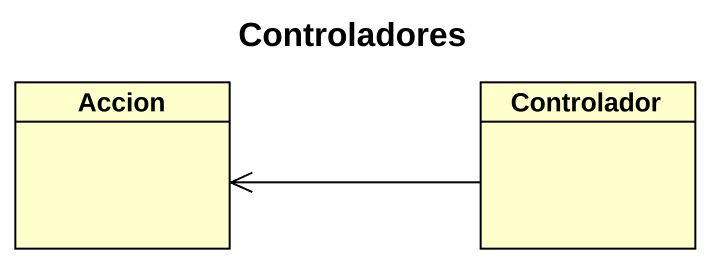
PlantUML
@startuml
title Controladores
hide circle
hide empty members
class Accion
class Controlador
Controlador -left-> Accion
@enduml
